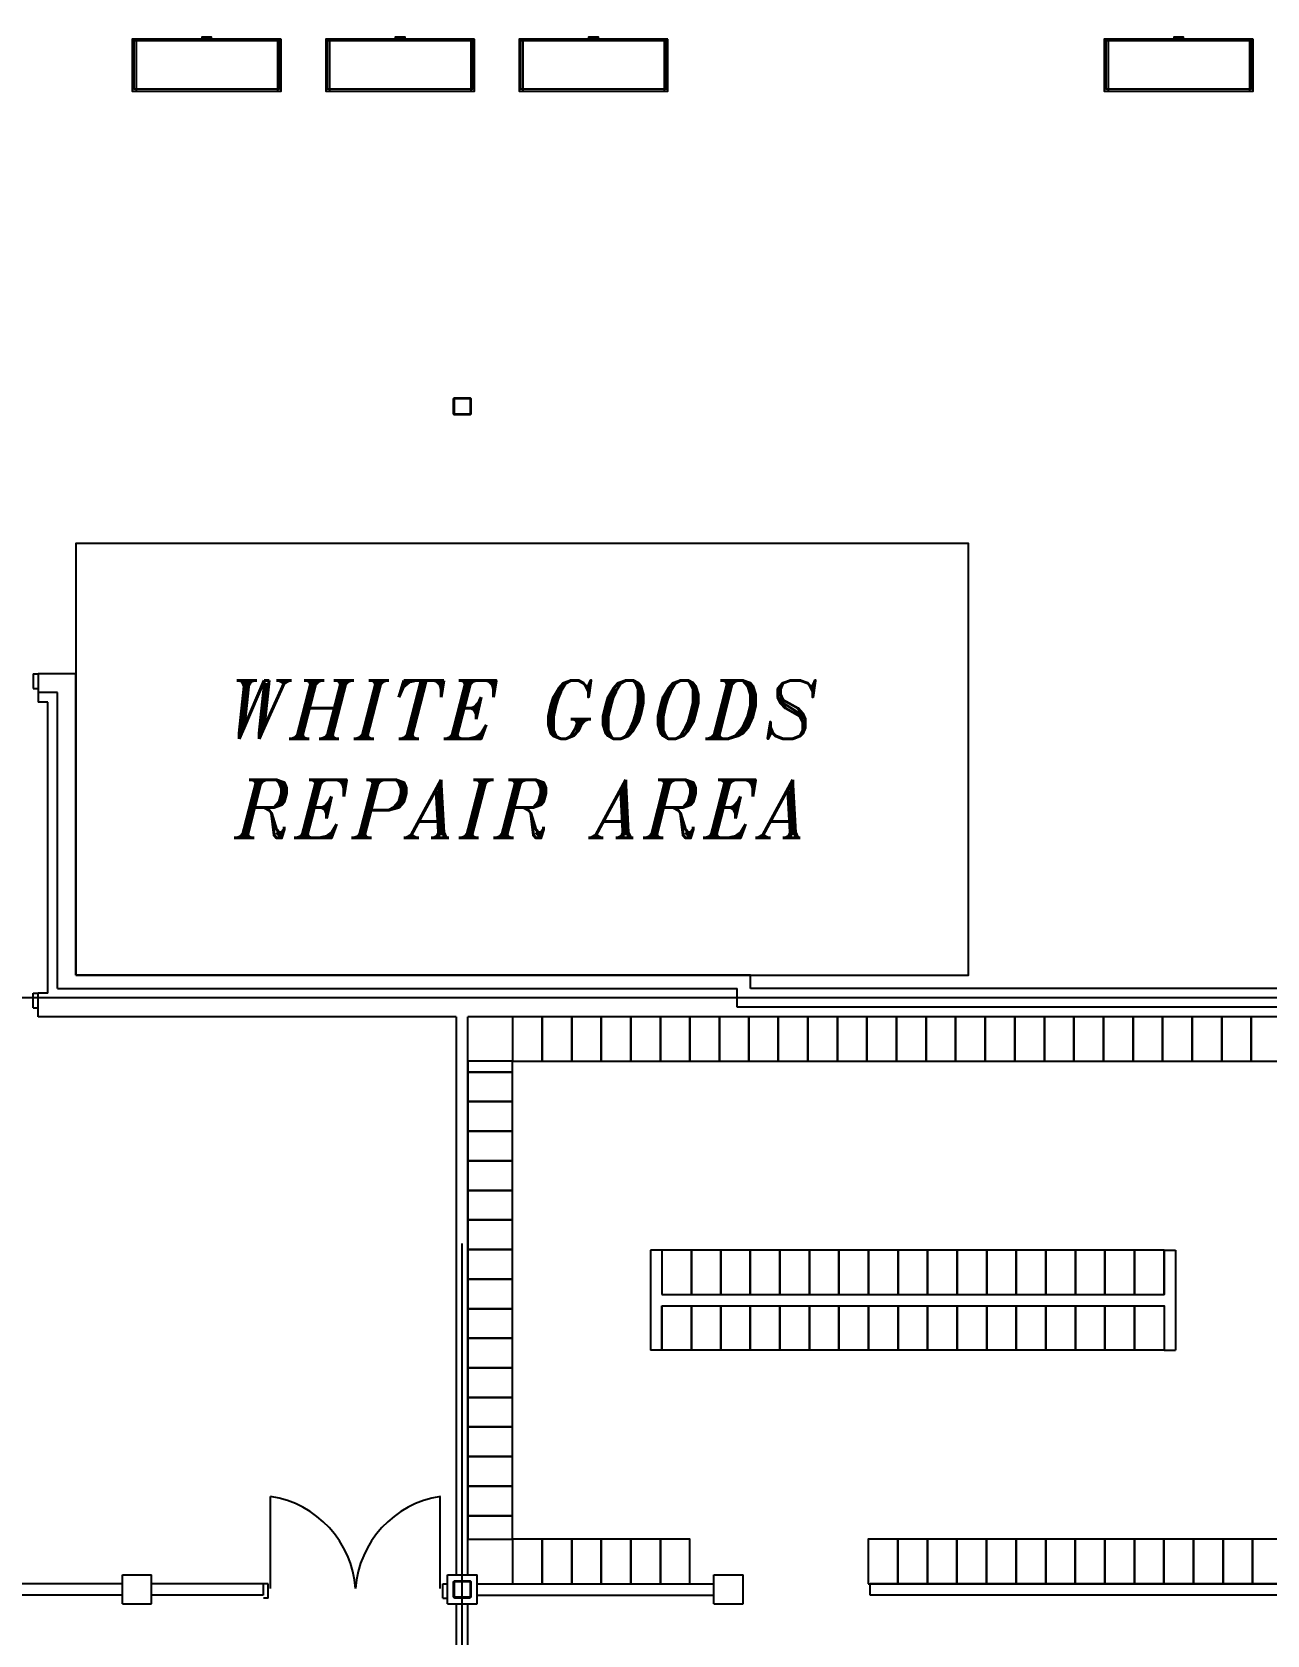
# Model space of a CAD drawing. Header units: millimetres. Extents: x 626570 to 643256, y 6233 to 11343.
# Drawn here: x 627353 to 627854, y 8468 to 9118 of the extents above; entities that cross this region are included whole.
import ezdxf
from ezdxf.enums import TextEntityAlignment as Align

# ---------------------------------------------------------------- set-up
doc = ezdxf.new("R2010")
doc.units = ezdxf.units.MM
doc.header["$LTSCALE"] = 4000
doc.header["$MEASUREMENT"] = 0
doc.linetypes.add('DASHDOT', pattern=[1, 0.5, -0.25, 0, -0.25])
for name, color, linetype in [('2012-201_DOOR', 4, 'CONTINUOUS'), ('2012-201_FURNITURE', 4, 'CONTINUOUS'), ('2012-201_LOCKERS', 4, 'CONTINUOUS'), ('2012-201_WALL-CONCRETE', 7, 'CONTINUOUS'), ('DOOR-THRESHOLD-42', 4, 'CONTINUOUS'), ('MASTERFOUNDATION_1', 4, 'DASHDOT'), ('MASTERFOUNDATION_25', 7, 'CONTINUOUS'), ('MOVABLE_FURNISH48', 4, 'CONTINUOUS'), ('ROOM-NAME', 4, 'CONTINUOUS'), ('WALL-GYPSUM-BOARD', 7, 'CONTINUOUS')]:
    doc.layers.add(name, color=color, linetype=linetype)
doc.styles.add('ITALICT', font='ITALICT', dxfattribs={"height": 0.2})

msp = doc.modelspace()

# ---------------------------------------------------------------- linework, layer by layer
at = {"layer": '2012-201_DOOR', "linetype": 'Continuous'}
for p, q in [((627353.63, 8858.03), (627355.59, 8858.03)), ((627353.63, 8858.03), (627353.63, 8852.12)), ((627353.63, 8852.12), (627355.59, 8852.12)), ((627353.63, 8722.59), (627353.63, 8728.5)), ((627353.63, 8728.5), (627355.59, 8728.5)), ((627353.63, 8722.59), (627355.59, 8722.59)), ((627449.99, 8486.96), (627449.99, 8524.36)), ((627518.88, 8486.96), (627518.88, 8524.36)), ((627449, 8488.93), (627447.03, 8488.93)), ((627449, 8483.03), (627449, 8488.93)), ((627519.89, 8483.03), (627519.89, 8488.93)), ((627519.89, 8488.93), (627521.85, 8488.93)), ((627449, 8483.03), (627447.03, 8483.03)), ((627519.89, 8483.03), (627521.85, 8483.03))]:
    msp.add_line(p, q, dxfattribs=at)
at = {"layer": '2012-201_FURNITURE', "linetype": 'Continuous'}
for p, q in [((627453.48, 9114.88), (627394.59, 9114.88)), ((627395.35, 9114.88), (627395.35, 9094.5)), ((627452.72, 9114.88), (627452.72, 9094.5)), ((627531.99, 9114.88), (627473.11, 9114.88)), ((627473.86, 9114.88), (627473.86, 9094.5)), ((627531.24, 9114.88), (627531.24, 9094.5)), ((627610.51, 9114.88), (627551.62, 9114.88)), ((627552.38, 9114.88), (627552.38, 9094.5)), ((627609.75, 9114.88), (627609.75, 9094.5)), ((627848.06, 9114.88), (627789.18, 9114.88)), ((627789.93, 9114.88), (627789.93, 9094.5)), ((627847.31, 9114.88), (627847.31, 9094.5))]:
    msp.add_line(p, q, dxfattribs=at)
at = {"layer": '2012-201_FURNITURE', "linetype": 'Continuous', "flags": 128}
for points in [[(627454.23, 9115.64), (627393.84, 9115.64), (627393.84, 9094.5), (627454.23, 9094.5), (627454.23, 9115.64)], [(627453.48, 9115.64), (627453.48, 9095.25), (627394.59, 9095.25), (627394.59, 9115.64), (627453.48, 9115.64)], [(627426.05, 9115.64), (627426.05, 9116.39), (627422.02, 9116.39), (627422.02, 9115.64), (627426.05, 9115.64)], [(627532.75, 9115.64), (627472.35, 9115.64), (627472.35, 9094.5), (627532.75, 9094.5), (627532.75, 9115.64)], [(627531.99, 9115.64), (627531.99, 9095.25), (627473.11, 9095.25), (627473.11, 9115.64), (627531.99, 9115.64)], [(627491.81, 9115.64), (627521.34, 9115.64), (627491.81, 9115.64)], [(627504.56, 9115.64), (627504.56, 9116.39), (627500.54, 9116.39), (627500.54, 9115.64), (627504.56, 9115.64)], [(627611.26, 9115.64), (627550.87, 9115.64), (627550.87, 9094.5), (627611.26, 9094.5), (627611.26, 9115.64)], [(627610.51, 9115.64), (627610.51, 9095.25), (627551.62, 9095.25), (627551.62, 9115.64), (627610.51, 9115.64)], [(627583.08, 9115.64), (627583.08, 9116.39), (627579.05, 9116.39), (627579.05, 9115.64), (627583.08, 9115.64)], [(627848.82, 9115.64), (627788.42, 9115.64), (627788.42, 9094.5), (627848.82, 9094.5), (627848.82, 9115.64)], [(627848.06, 9115.64), (627848.06, 9095.25), (627789.18, 9095.25), (627789.18, 9115.64), (627848.06, 9115.64)], [(627820.63, 9115.64), (627820.63, 9116.39), (627816.61, 9116.39), (627816.61, 9115.64), (627820.63, 9115.64)]]:
    msp.add_lwpolyline(points, close=True, dxfattribs=at)
at = {"layer": '2012-201_LOCKERS', "linetype": 'Continuous'}
for p, q in [((627608.8, 8624.25), (627604.15, 8624.25)), ((627604.15, 8624.25), (627604.15, 8583.61)), ((627608.8, 8624.25), (627608.8, 8606.25)), ((627812.68, 8624.25), (627817.33, 8624.25)), ((627812.68, 8624.25), (627812.68, 8606.25)), ((627817.33, 8624.25), (627817.33, 8583.61)), ((627608.8, 8606.25), (627812.68, 8606.25)), ((627608.8, 8601.61), (627812.68, 8601.61)), ((627608.8, 8601.61), (627608.8, 8583.61)), ((627812.68, 8601.61), (627812.68, 8583.61)), ((627608.8, 8583.61), (627604.15, 8583.61)), ((627812.68, 8583.61), (627817.33, 8583.61))]:
    msp.add_line(p, q, dxfattribs=at)
at = {"layer": '2012-201_LOCKERS', "linetype": 'Continuous', "flags": 128}
for points in [[(627548.2, 8700.93), (627560.2, 8700.93), (627560.2, 8718.93), (627548.2, 8718.93), (627548.2, 8700.93)], [(627560.2, 8700.93), (627572.2, 8700.93), (627572.2, 8718.93), (627560.2, 8718.93), (627560.2, 8700.93)], [(627572.2, 8700.93), (627584.2, 8700.93), (627584.2, 8718.93), (627572.2, 8718.93), (627572.2, 8700.93)], [(627584.2, 8700.93), (627596.2, 8700.93), (627596.2, 8718.93), (627584.2, 8718.93), (627584.2, 8700.93)], [(627596.2, 8700.93), (627608.2, 8700.93), (627608.2, 8718.93), (627596.2, 8718.93), (627596.2, 8700.93)], [(627608.2, 8700.93), (627620.2, 8700.93), (627620.2, 8718.93), (627608.2, 8718.93), (627608.2, 8700.93)], [(627620.2, 8700.93), (627632.2, 8700.93), (627632.2, 8718.93), (627620.2, 8718.93), (627620.2, 8700.93)], [(627632.2, 8700.93), (627644.08, 8700.93), (627644.08, 8718.93), (627632.2, 8718.93), (627632.2, 8700.93)], [(627644.08, 8700.93), (627656.08, 8700.93), (627656.08, 8718.93), (627644.08, 8718.93), (627644.08, 8700.93)], [(627656.08, 8700.93), (627668.08, 8700.93), (627668.08, 8718.93), (627656.08, 8718.93), (627656.08, 8700.93)], [(627668.08, 8700.93), (627680.08, 8700.93), (627680.08, 8718.93), (627668.08, 8718.93), (627668.08, 8700.93)], [(627680.08, 8700.93), (627692.08, 8700.93), (627692.08, 8718.93), (627680.08, 8718.93), (627680.08, 8700.93)], [(627692.08, 8700.93), (627704.08, 8700.93), (627704.08, 8718.93), (627692.08, 8718.93), (627692.08, 8700.93)], [(627704.08, 8700.93), (627716.08, 8700.93), (627716.08, 8718.93), (627704.08, 8718.93), (627704.08, 8700.93)], [(627716.08, 8700.93), (627728.08, 8700.93), (627728.08, 8718.93), (627716.08, 8718.93), (627716.08, 8700.93)], [(627728.08, 8700.93), (627740.08, 8700.93), (627740.08, 8718.93), (627728.08, 8718.93), (627728.08, 8700.93)], [(627740.08, 8700.93), (627752.08, 8700.93), (627752.08, 8718.93), (627740.08, 8718.93), (627740.08, 8700.93)], [(627752.08, 8700.93), (627764.08, 8700.93), (627764.08, 8718.93), (627752.08, 8718.93), (627752.08, 8700.93)], [(627764.08, 8700.93), (627776.08, 8700.93), (627776.08, 8718.93), (627764.08, 8718.93), (627764.08, 8700.93)], [(627776.08, 8700.93), (627788.08, 8700.93), (627788.08, 8718.93), (627776.08, 8718.93), (627776.08, 8700.93)], [(627788.08, 8700.93), (627800.08, 8700.93), (627800.08, 8718.93), (627788.08, 8718.93), (627788.08, 8700.93)], [(627800.08, 8700.93), (627812.08, 8700.93), (627812.08, 8718.93), (627800.08, 8718.93), (627800.08, 8700.93)], [(627812.08, 8700.93), (627824.08, 8700.93), (627824.08, 8718.93), (627812.08, 8718.93), (627812.08, 8700.93)], [(627824.08, 8700.93), (627836.08, 8700.93), (627836.08, 8718.93), (627824.08, 8718.93), (627824.08, 8700.93)], [(627836.08, 8700.93), (627848.08, 8700.93), (627848.08, 8718.93), (627836.08, 8718.93), (627836.08, 8700.93)], [(627848.08, 8700.93), (627860.08, 8700.93), (627860.08, 8718.93), (627848.08, 8718.93), (627848.08, 8700.93)], [(627530.08, 8700.93), (627530.08, 8696.51), (627548.2, 8696.51), (627548.2, 8700.93), (627530.08, 8700.93)], [(627548.2, 8684.51), (627548.2, 8696.51), (627530.08, 8696.51), (627530.08, 8684.51), (627548.2, 8684.51)], [(627548.2, 8672.51), (627548.2, 8684.51), (627530.08, 8684.51), (627530.08, 8672.51), (627548.2, 8672.51)], [(627548.2, 8660.51), (627548.2, 8672.51), (627530.08, 8672.51), (627530.08, 8660.51), (627548.2, 8660.51)], [(627548.2, 8648.51), (627548.2, 8660.51), (627530.08, 8660.51), (627530.08, 8648.51), (627548.2, 8648.51)], [(627548.2, 8636.51), (627548.2, 8648.51), (627530.08, 8648.51), (627530.08, 8636.51), (627548.2, 8636.51)], [(627548.2, 8624.51), (627548.2, 8636.51), (627530.08, 8636.51), (627530.08, 8624.51), (627548.2, 8624.51)], [(627548.2, 8612.51), (627548.2, 8624.51), (627530.08, 8624.51), (627530.08, 8612.51), (627548.2, 8612.51)], [(627608.8, 8606.25), (627620.8, 8606.25), (627620.8, 8624.25), (627608.8, 8624.25), (627608.8, 8606.25)], [(627620.8, 8606.25), (627632.8, 8606.25), (627632.8, 8624.25), (627620.8, 8624.25), (627620.8, 8606.25)], [(627632.8, 8606.25), (627644.68, 8606.25), (627644.68, 8624.25), (627632.8, 8624.25), (627632.8, 8606.25)], [(627644.68, 8606.25), (627656.68, 8606.25), (627656.68, 8624.25), (627644.68, 8624.25), (627644.68, 8606.25)], [(627656.68, 8606.25), (627668.68, 8606.25), (627668.68, 8624.25), (627656.68, 8624.25), (627656.68, 8606.25)], [(627668.68, 8606.25), (627680.68, 8606.25), (627680.68, 8624.25), (627668.68, 8624.25), (627668.68, 8606.25)], [(627680.68, 8606.25), (627692.68, 8606.25), (627692.68, 8624.25), (627680.68, 8624.25), (627680.68, 8606.25)], [(627692.68, 8606.25), (627704.68, 8606.25), (627704.68, 8624.25), (627692.68, 8624.25), (627692.68, 8606.25)], [(627704.68, 8606.25), (627716.68, 8606.25), (627716.68, 8624.25), (627704.68, 8624.25), (627704.68, 8606.25)], [(627716.68, 8606.25), (627728.68, 8606.25), (627728.68, 8624.25), (627716.68, 8624.25), (627716.68, 8606.25)], [(627728.68, 8606.25), (627740.68, 8606.25), (627740.68, 8624.25), (627728.68, 8624.25), (627728.68, 8606.25)], [(627740.68, 8606.25), (627752.68, 8606.25), (627752.68, 8624.25), (627740.68, 8624.25), (627740.68, 8606.25)], [(627752.68, 8606.25), (627764.68, 8606.25), (627764.68, 8624.25), (627752.68, 8624.25), (627752.68, 8606.25)], [(627764.68, 8606.25), (627776.68, 8606.25), (627776.68, 8624.25), (627764.68, 8624.25), (627764.68, 8606.25)], [(627776.68, 8606.25), (627788.68, 8606.25), (627788.68, 8624.25), (627776.68, 8624.25), (627776.68, 8606.25)], [(627788.68, 8606.25), (627800.68, 8606.25), (627800.68, 8624.25), (627788.68, 8624.25), (627788.68, 8606.25)], [(627800.68, 8606.25), (627812.68, 8606.25), (627812.68, 8624.25), (627800.68, 8624.25), (627800.68, 8606.25)], [(627548.2, 8600.51), (627548.2, 8612.51), (627530.08, 8612.51), (627530.08, 8600.51), (627548.2, 8600.51)], [(627548.2, 8588.51), (627548.2, 8600.51), (627530.08, 8600.51), (627530.08, 8588.51), (627548.2, 8588.51)], [(627608.8, 8601.61), (627620.8, 8601.61), (627620.8, 8583.61), (627608.8, 8583.61), (627608.8, 8601.61)], [(627620.8, 8601.61), (627632.8, 8601.61), (627632.8, 8583.61), (627620.8, 8583.61), (627620.8, 8601.61)], [(627632.8, 8601.61), (627644.68, 8601.61), (627644.68, 8583.61), (627632.8, 8583.61), (627632.8, 8601.61)], [(627644.68, 8601.61), (627656.68, 8601.61), (627656.68, 8583.61), (627644.68, 8583.61), (627644.68, 8601.61)], [(627656.68, 8601.61), (627668.68, 8601.61), (627668.68, 8583.61), (627656.68, 8583.61), (627656.68, 8601.61)], [(627668.68, 8601.61), (627680.68, 8601.61), (627680.68, 8583.61), (627668.68, 8583.61), (627668.68, 8601.61)], [(627680.68, 8601.61), (627692.68, 8601.61), (627692.68, 8583.61), (627680.68, 8583.61), (627680.68, 8601.61)], [(627692.68, 8601.61), (627704.68, 8601.61), (627704.68, 8583.61), (627692.68, 8583.61), (627692.68, 8601.61)], [(627704.68, 8601.61), (627716.68, 8601.61), (627716.68, 8583.61), (627704.68, 8583.61), (627704.68, 8601.61)], [(627716.68, 8601.61), (627728.68, 8601.61), (627728.68, 8583.61), (627716.68, 8583.61), (627716.68, 8601.61)], [(627728.68, 8601.61), (627740.68, 8601.61), (627740.68, 8583.61), (627728.68, 8583.61), (627728.68, 8601.61)], [(627740.68, 8601.61), (627752.68, 8601.61), (627752.68, 8583.61), (627740.68, 8583.61), (627740.68, 8601.61)], [(627752.68, 8601.61), (627764.68, 8601.61), (627764.68, 8583.61), (627752.68, 8583.61), (627752.68, 8601.61)], [(627764.68, 8601.61), (627776.68, 8601.61), (627776.68, 8583.61), (627764.68, 8583.61), (627764.68, 8601.61)], [(627776.68, 8601.61), (627788.68, 8601.61), (627788.68, 8583.61), (627776.68, 8583.61), (627776.68, 8601.61)], [(627788.68, 8601.61), (627800.68, 8601.61), (627800.68, 8583.61), (627788.68, 8583.61), (627788.68, 8601.61)], [(627800.68, 8601.61), (627812.68, 8601.61), (627812.68, 8583.61), (627800.68, 8583.61), (627800.68, 8601.61)], [(627548.2, 8576.51), (627548.2, 8588.51), (627530.08, 8588.51), (627530.08, 8576.51), (627548.2, 8576.51)], [(627548.2, 8564.51), (627548.2, 8576.51), (627530.08, 8576.51), (627530.08, 8564.51), (627548.2, 8564.51)], [(627548.2, 8552.51), (627548.2, 8564.51), (627530.08, 8564.51), (627530.08, 8552.51), (627548.2, 8552.51)], [(627548.2, 8540.51), (627548.2, 8552.51), (627530.08, 8552.51), (627530.08, 8540.51), (627548.2, 8540.51)], [(627548.2, 8528.51), (627548.2, 8540.51), (627530.08, 8540.51), (627530.08, 8528.51), (627548.2, 8528.51)], [(627548.2, 8516.51), (627548.2, 8528.51), (627530.08, 8528.51), (627530.08, 8516.51), (627548.2, 8516.51)], [(627548.2, 8506.93), (627548.2, 8516.51), (627530.08, 8516.51), (627530.08, 8506.93), (627548.2, 8506.93)], [(627548.2, 8488.93), (627560.2, 8488.93), (627560.2, 8506.93), (627548.2, 8506.93), (627548.2, 8488.93)], [(627560.2, 8488.93), (627572.2, 8488.93), (627572.2, 8506.93), (627560.2, 8506.93), (627560.2, 8488.93)], [(627572.2, 8488.93), (627584.2, 8488.93), (627584.2, 8506.93), (627572.2, 8506.93), (627572.2, 8488.93)], [(627584.2, 8488.93), (627596.2, 8488.93), (627596.2, 8506.93), (627584.2, 8506.93), (627584.2, 8488.93)], [(627596.2, 8488.93), (627608.2, 8488.93), (627608.2, 8506.93), (627596.2, 8506.93), (627596.2, 8488.93)], [(627608.2, 8488.93), (627620.2, 8488.93), (627620.2, 8506.93), (627608.2, 8506.93), (627608.2, 8488.93)], [(627692.62, 8488.93), (627704.62, 8488.93), (627704.62, 8506.93), (627692.62, 8506.93), (627692.62, 8488.93)], [(627704.62, 8488.93), (627716.62, 8488.93), (627716.62, 8506.93), (627704.62, 8506.93), (627704.62, 8488.93)], [(627716.62, 8488.93), (627728.62, 8488.93), (627728.62, 8506.93), (627716.62, 8506.93), (627716.62, 8488.93)], [(627728.62, 8488.93), (627740.62, 8488.93), (627740.62, 8506.93), (627728.62, 8506.93), (627728.62, 8488.93)], [(627740.62, 8488.93), (627752.62, 8488.93), (627752.62, 8506.93), (627740.62, 8506.93), (627740.62, 8488.93)], [(627752.62, 8488.93), (627764.62, 8488.93), (627764.62, 8506.93), (627752.62, 8506.93), (627752.62, 8488.93)], [(627764.62, 8488.93), (627776.62, 8488.93), (627776.62, 8506.93), (627764.62, 8506.93), (627764.62, 8488.93)], [(627776.62, 8488.93), (627788.62, 8488.93), (627788.62, 8506.93), (627776.62, 8506.93), (627776.62, 8488.93)], [(627788.62, 8488.93), (627800.62, 8488.93), (627800.62, 8506.93), (627788.62, 8506.93), (627788.62, 8488.93)], [(627800.62, 8488.93), (627812.62, 8488.93), (627812.62, 8506.93), (627800.62, 8506.93), (627800.62, 8488.93)], [(627812.62, 8488.93), (627824.62, 8488.93), (627824.62, 8506.93), (627812.62, 8506.93), (627812.62, 8488.93)], [(627824.62, 8488.93), (627836.62, 8488.93), (627836.62, 8506.93), (627824.62, 8506.93), (627824.62, 8488.93)], [(627836.62, 8488.93), (627848.62, 8488.93), (627848.62, 8506.93), (627836.62, 8506.93), (627836.62, 8488.93)], [(627848.62, 8488.93), (627860.62, 8488.93), (627860.62, 8506.93), (627848.62, 8506.93), (627848.62, 8488.93)]]:
    msp.add_lwpolyline(points, close=True, dxfattribs=at)
at = {"layer": '2012-201_WALL-CONCRETE', "linetype": 'Continuous'}
for p, q in [((627370.95, 8858.03), (627355.59, 8858.03)), ((627355.59, 8858.03), (627355.59, 8850.55)), ((627370.95, 8735.86), (627370.95, 8858.03)), ((627363.47, 8850.55), (627355.59, 8850.55)), ((627363.47, 8730.35), (627363.47, 8850.55)), ((627644.81, 8735.86), (627370.95, 8735.86)), ((627644.81, 8730.35), (627644.81, 8735.86)), ((627363.47, 8730.35), (627639.41, 8730.35)), ((627639.41, 8722.87), (627639.41, 8730.35)), ((627963.51, 8730.35), (627644.81, 8730.35)), ((627956.03, 8722.87), (627639.41, 8722.87))]:
    msp.add_line(p, q, dxfattribs=at)
at = {"layer": 'DOOR-THRESHOLD-42', "linetype": 'Continuous'}
for centre, radius, start, end in [((627443.71, 8484), 40.85, 4.153, 81.156), ((627525.17, 8484.02), 40.83, 98.851, 175.871)]:
    msp.add_arc(centre, radius, start, end, dxfattribs=at)
at = {"layer": 'MASTERFOUNDATION_1', "linetype": 'DASHDOT'}
for p, q in [((627527.76, 6626.93), (627527.76, 11123.23)), ((643023.86, 8966.61), (626796.64, 8966.61)), ((628166.19, 8726.61), (626795.24, 8726.61)), ((643023.86, 8486.61), (626795.24, 8486.61))]:
    msp.add_line(p, q, dxfattribs=at)
at = {"layer": 'MASTERFOUNDATION_25', "linetype": 'Continuous', "flags": 128}
for points in [[(627524.88, 8970.11), (627530.64, 8970.11), (627530.66, 8970.11), (627530.68, 8970.11), (627530.7, 8970.1), (627530.73, 8970.1), (627530.75, 8970.1), (627530.77, 8970.09), (627530.79, 8970.09), (627530.81, 8970.08), (627530.83, 8970.08), (627530.85, 8970.07), (627530.87, 8970.06), (627530.89, 8970.05), (627530.91, 8970.05), (627530.93, 8970.04), (627530.95, 8970.02), (627530.97, 8970.01), (627530.99, 8970), (627531, 8969.99), (627531.02, 8969.98), (627531.04, 8969.96), (627531.05, 8969.95), (627531.07, 8969.93), (627531.09, 8969.92), (627531.1, 8969.9), (627531.11, 8969.89), (627531.13, 8969.87), (627531.14, 8969.85), (627531.15, 8969.83), (627531.17, 8969.82), (627531.18, 8969.8), (627531.19, 8969.78), (627531.2, 8969.76), (627531.21, 8969.74), (627531.21, 8969.72), (627531.22, 8969.7), (627531.23, 8969.68), (627531.24, 8969.66), (627531.24, 8969.64), (627531.25, 8969.62), (627531.25, 8969.59), (627531.25, 8969.57), (627531.26, 8969.55), (627531.26, 8969.53), (627531.26, 8969.51), (627531.26, 8969.49), (627531.26, 8963.73), (627531.26, 8963.71), (627531.26, 8963.69), (627531.26, 8963.66), (627531.25, 8963.64), (627531.25, 8963.62), (627531.25, 8963.6), (627531.24, 8963.58), (627531.24, 8963.56), (627531.23, 8963.54), (627531.22, 8963.52), (627531.21, 8963.5), (627531.21, 8963.48), (627531.2, 8963.46), (627531.19, 8963.44), (627531.18, 8963.42), (627531.17, 8963.4), (627531.15, 8963.38), (627531.14, 8963.36), (627531.13, 8963.35), (627531.11, 8963.33), (627531.1, 8963.31), (627531.09, 8963.3), (627531.07, 8963.28), (627531.05, 8963.27), (627531.04, 8963.25), (627531.02, 8963.24), (627531, 8963.23), (627530.99, 8963.21), (627530.97, 8963.2), (627530.95, 8963.19), (627530.93, 8963.18), (627530.91, 8963.17), (627530.89, 8963.16), (627530.87, 8963.15), (627530.85, 8963.15), (627530.83, 8963.14), (627530.81, 8963.13), (627530.79, 8963.13), (627530.77, 8963.12), (627530.75, 8963.12), (627530.73, 8963.11), (627530.7, 8963.11), (627530.68, 8963.11), (627530.66, 8963.11), (627530.64, 8963.11), (627524.88, 8963.11), (627524.86, 8963.11), (627524.84, 8963.11), (627524.82, 8963.11), (627524.8, 8963.11), (627524.77, 8963.12), (627524.75, 8963.12), (627524.73, 8963.13), (627524.71, 8963.13), (627524.69, 8963.14), (627524.67, 8963.15), (627524.65, 8963.15), (627524.63, 8963.16), (627524.61, 8963.17), (627524.59, 8963.18), (627524.57, 8963.19), (627524.55, 8963.2), (627524.53, 8963.21), (627524.52, 8963.23), (627524.5, 8963.24), (627524.48, 8963.25), (627524.47, 8963.27), (627524.45, 8963.28), (627524.43, 8963.3), (627524.42, 8963.31), (627524.41, 8963.33), (627524.39, 8963.35), (627524.38, 8963.36), (627524.37, 8963.38), (627524.35, 8963.4), (627524.34, 8963.42), (627524.33, 8963.44), (627524.32, 8963.46), (627524.31, 8963.48), (627524.31, 8963.5), (627524.3, 8963.52), (627524.29, 8963.54), (627524.28, 8963.56), (627524.28, 8963.58), (627524.27, 8963.6), (627524.27, 8963.62), (627524.27, 8963.64), (627524.26, 8963.66), (627524.26, 8963.69), (627524.26, 8963.71), (627524.26, 8963.73), (627524.26, 8969.49), (627524.26, 8969.51), (627524.26, 8969.53), (627524.26, 8969.55), (627524.27, 8969.57), (627524.27, 8969.59), (627524.27, 8969.62), (627524.28, 8969.64), (627524.28, 8969.66), (627524.29, 8969.68), (627524.3, 8969.7), (627524.31, 8969.72), (627524.31, 8969.74), (627524.32, 8969.76), (627524.33, 8969.78), (627524.34, 8969.8), (627524.35, 8969.82), (627524.37, 8969.83), (627524.38, 8969.85), (627524.39, 8969.87), (627524.41, 8969.89), (627524.42, 8969.9), (627524.43, 8969.92), (627524.45, 8969.93), (627524.47, 8969.95), (627524.48, 8969.96), (627524.5, 8969.98), (627524.52, 8969.99), (627524.53, 8970), (627524.55, 8970.01), (627524.57, 8970.02), (627524.59, 8970.04), (627524.61, 8970.05), (627524.63, 8970.05), (627524.65, 8970.06), (627524.67, 8970.07), (627524.69, 8970.08), (627524.71, 8970.08), (627524.73, 8970.09), (627524.75, 8970.09), (627524.77, 8970.1), (627524.8, 8970.1), (627524.82, 8970.1), (627524.84, 8970.11), (627524.86, 8970.11), (627524.88, 8970.11)], [(627524.88, 8969.8), (627530.64, 8969.8), (627530.65, 8969.8), (627530.66, 8969.79), (627530.67, 8969.79), (627530.68, 8969.79), (627530.69, 8969.79), (627530.7, 8969.79), (627530.71, 8969.79), (627530.72, 8969.78), (627530.73, 8969.78), (627530.74, 8969.78), (627530.75, 8969.77), (627530.76, 8969.77), (627530.77, 8969.76), (627530.78, 8969.76), (627530.79, 8969.75), (627530.8, 8969.75), (627530.81, 8969.74), (627530.82, 8969.74), (627530.83, 8969.73), (627530.84, 8969.72), (627530.85, 8969.72), (627530.85, 8969.71), (627530.86, 8969.7), (627530.87, 8969.69), (627530.88, 8969.69), (627530.88, 8969.68), (627530.89, 8969.67), (627530.89, 8969.66), (627530.9, 8969.65), (627530.91, 8969.64), (627530.91, 8969.63), (627530.92, 8969.62), (627530.92, 8969.61), (627530.92, 8969.6), (627530.93, 8969.59), (627530.93, 8969.58), (627530.94, 8969.57), (627530.94, 8969.56), (627530.94, 8969.55), (627530.94, 8969.54), (627530.94, 8969.53), (627530.95, 8969.52), (627530.95, 8969.51), (627530.95, 8969.5), (627530.95, 8969.49), (627530.95, 8963.73), (627530.95, 8963.72), (627530.95, 8963.71), (627530.95, 8963.7), (627530.94, 8963.69), (627530.94, 8963.68), (627530.94, 8963.67), (627530.94, 8963.66), (627530.94, 8963.64), (627530.93, 8963.63), (627530.93, 8963.62), (627530.92, 8963.61), (627530.92, 8963.6), (627530.92, 8963.59), (627530.91, 8963.58), (627530.91, 8963.58), (627530.9, 8963.57), (627530.89, 8963.56), (627530.89, 8963.55), (627530.88, 8963.54), (627530.88, 8963.53), (627530.87, 8963.52), (627530.86, 8963.52), (627530.85, 8963.51), (627530.85, 8963.5), (627530.84, 8963.49), (627530.83, 8963.49), (627530.82, 8963.48), (627530.81, 8963.47), (627530.8, 8963.47), (627530.79, 8963.46), (627530.78, 8963.46), (627530.77, 8963.45), (627530.76, 8963.45), (627530.75, 8963.44), (627530.74, 8963.44), (627530.73, 8963.44), (627530.72, 8963.43), (627530.71, 8963.43), (627530.7, 8963.43), (627530.69, 8963.43), (627530.68, 8963.42), (627530.67, 8963.42), (627530.66, 8963.42), (627530.65, 8963.42), (627530.64, 8963.42), (627524.88, 8963.42), (627524.87, 8963.42), (627524.86, 8963.42), (627524.85, 8963.42), (627524.84, 8963.42), (627524.83, 8963.43), (627524.82, 8963.43), (627524.81, 8963.43), (627524.8, 8963.43), (627524.79, 8963.44), (627524.78, 8963.44), (627524.77, 8963.44), (627524.76, 8963.45), (627524.75, 8963.45), (627524.74, 8963.46), (627524.73, 8963.46), (627524.72, 8963.47), (627524.71, 8963.47), (627524.7, 8963.48), (627524.69, 8963.49), (627524.68, 8963.49), (627524.68, 8963.5), (627524.67, 8963.51), (627524.66, 8963.52), (627524.65, 8963.52), (627524.65, 8963.53), (627524.64, 8963.54), (627524.63, 8963.55), (627524.63, 8963.56), (627524.62, 8963.57), (627524.61, 8963.58), (627524.61, 8963.58), (627524.6, 8963.59), (627524.6, 8963.6), (627524.6, 8963.61), (627524.59, 8963.62), (627524.59, 8963.63), (627524.59, 8963.64), (627524.58, 8963.66), (627524.58, 8963.67), (627524.58, 8963.68), (627524.58, 8963.69), (627524.57, 8963.7), (627524.57, 8963.71), (627524.57, 8963.72), (627524.57, 8963.73), (627524.57, 8969.49), (627524.57, 8969.5), (627524.57, 8969.51), (627524.57, 8969.52), (627524.58, 8969.53), (627524.58, 8969.54), (627524.58, 8969.55), (627524.58, 8969.56), (627524.59, 8969.57), (627524.59, 8969.58), (627524.59, 8969.59), (627524.6, 8969.6), (627524.6, 8969.61), (627524.6, 8969.62), (627524.61, 8969.63), (627524.61, 8969.64), (627524.62, 8969.65), (627524.63, 8969.66), (627524.63, 8969.67), (627524.64, 8969.68), (627524.65, 8969.69), (627524.65, 8969.69), (627524.66, 8969.7), (627524.67, 8969.71), (627524.68, 8969.72), (627524.68, 8969.72), (627524.69, 8969.73), (627524.7, 8969.74), (627524.71, 8969.74), (627524.72, 8969.75), (627524.73, 8969.75), (627524.74, 8969.76), (627524.75, 8969.76), (627524.76, 8969.77), (627524.77, 8969.77), (627524.78, 8969.78), (627524.79, 8969.78), (627524.8, 8969.78), (627524.81, 8969.79), (627524.82, 8969.79), (627524.83, 8969.79), (627524.84, 8969.79), (627524.85, 8969.79), (627524.86, 8969.79), (627524.87, 8969.8), (627524.88, 8969.8)], [(627524.88, 8490.11), (627530.64, 8490.11), (627530.66, 8490.11), (627530.68, 8490.11), (627530.7, 8490.1), (627530.73, 8490.1), (627530.75, 8490.1), (627530.77, 8490.09), (627530.79, 8490.09), (627530.81, 8490.08), (627530.83, 8490.08), (627530.85, 8490.07), (627530.87, 8490.06), (627530.89, 8490.05), (627530.91, 8490.05), (627530.93, 8490.04), (627530.95, 8490.02), (627530.97, 8490.01), (627530.99, 8490), (627531, 8489.99), (627531.02, 8489.98), (627531.04, 8489.96), (627531.05, 8489.95), (627531.07, 8489.93), (627531.09, 8489.92), (627531.1, 8489.9), (627531.11, 8489.89), (627531.13, 8489.87), (627531.14, 8489.85), (627531.15, 8489.83), (627531.17, 8489.82), (627531.18, 8489.8), (627531.19, 8489.78), (627531.2, 8489.76), (627531.21, 8489.74), (627531.21, 8489.72), (627531.22, 8489.7), (627531.23, 8489.68), (627531.24, 8489.66), (627531.24, 8489.64), (627531.25, 8489.62), (627531.25, 8489.59), (627531.25, 8489.57), (627531.26, 8489.55), (627531.26, 8489.53), (627531.26, 8489.51), (627531.26, 8489.49), (627531.26, 8483.73), (627531.26, 8483.71), (627531.26, 8483.69), (627531.26, 8483.66), (627531.25, 8483.64), (627531.25, 8483.62), (627531.25, 8483.6), (627531.24, 8483.58), (627531.24, 8483.56), (627531.23, 8483.54), (627531.22, 8483.52), (627531.21, 8483.5), (627531.21, 8483.48), (627531.2, 8483.46), (627531.19, 8483.44), (627531.18, 8483.42), (627531.17, 8483.4), (627531.15, 8483.38), (627531.14, 8483.36), (627531.13, 8483.35), (627531.11, 8483.33), (627531.1, 8483.31), (627531.09, 8483.3), (627531.07, 8483.28), (627531.05, 8483.27), (627531.04, 8483.25), (627531.02, 8483.24), (627531, 8483.23), (627530.99, 8483.21), (627530.97, 8483.2), (627530.95, 8483.19), (627530.93, 8483.18), (627530.91, 8483.17), (627530.89, 8483.16), (627530.87, 8483.15), (627530.85, 8483.15), (627530.83, 8483.14), (627530.81, 8483.13), (627530.79, 8483.13), (627530.77, 8483.12), (627530.75, 8483.12), (627530.73, 8483.11), (627530.7, 8483.11), (627530.68, 8483.11), (627530.66, 8483.11), (627530.64, 8483.11), (627524.88, 8483.11), (627524.86, 8483.11), (627524.84, 8483.11), (627524.82, 8483.11), (627524.8, 8483.11), (627524.77, 8483.12), (627524.75, 8483.12), (627524.73, 8483.13), (627524.71, 8483.13), (627524.69, 8483.14), (627524.67, 8483.15), (627524.65, 8483.15), (627524.63, 8483.16), (627524.61, 8483.17), (627524.59, 8483.18), (627524.57, 8483.19), (627524.55, 8483.2), (627524.53, 8483.21), (627524.52, 8483.23), (627524.5, 8483.24), (627524.48, 8483.25), (627524.47, 8483.27), (627524.45, 8483.28), (627524.43, 8483.3), (627524.42, 8483.31), (627524.41, 8483.33), (627524.39, 8483.35), (627524.38, 8483.36), (627524.37, 8483.38), (627524.35, 8483.4), (627524.34, 8483.42), (627524.33, 8483.44), (627524.32, 8483.46), (627524.31, 8483.48), (627524.31, 8483.5), (627524.3, 8483.52), (627524.29, 8483.54), (627524.28, 8483.56), (627524.28, 8483.58), (627524.27, 8483.6), (627524.27, 8483.62), (627524.27, 8483.64), (627524.26, 8483.66), (627524.26, 8483.69), (627524.26, 8483.71), (627524.26, 8483.73), (627524.26, 8489.49), (627524.26, 8489.51), (627524.26, 8489.53), (627524.26, 8489.55), (627524.27, 8489.57), (627524.27, 8489.59), (627524.27, 8489.62), (627524.28, 8489.64), (627524.28, 8489.66), (627524.29, 8489.68), (627524.3, 8489.7), (627524.31, 8489.72), (627524.31, 8489.74), (627524.32, 8489.76), (627524.33, 8489.78), (627524.34, 8489.8), (627524.35, 8489.82), (627524.37, 8489.83), (627524.38, 8489.85), (627524.39, 8489.87), (627524.41, 8489.89), (627524.42, 8489.9), (627524.43, 8489.92), (627524.45, 8489.93), (627524.47, 8489.95), (627524.48, 8489.96), (627524.5, 8489.98), (627524.52, 8489.99), (627524.53, 8490), (627524.55, 8490.01), (627524.57, 8490.02), (627524.59, 8490.04), (627524.61, 8490.05), (627524.63, 8490.05), (627524.65, 8490.06), (627524.67, 8490.07), (627524.69, 8490.08), (627524.71, 8490.08), (627524.73, 8490.09), (627524.75, 8490.09), (627524.77, 8490.1), (627524.8, 8490.1), (627524.82, 8490.1), (627524.84, 8490.11), (627524.86, 8490.11), (627524.88, 8490.11)], [(627524.88, 8489.8), (627530.64, 8489.8), (627530.65, 8489.8), (627530.66, 8489.79), (627530.67, 8489.79), (627530.68, 8489.79), (627530.69, 8489.79), (627530.7, 8489.79), (627530.71, 8489.79), (627530.72, 8489.78), (627530.73, 8489.78), (627530.74, 8489.78), (627530.75, 8489.77), (627530.76, 8489.77), (627530.77, 8489.76), (627530.78, 8489.76), (627530.79, 8489.75), (627530.8, 8489.75), (627530.81, 8489.74), (627530.82, 8489.74), (627530.83, 8489.73), (627530.84, 8489.72), (627530.85, 8489.72), (627530.85, 8489.71), (627530.86, 8489.7), (627530.87, 8489.69), (627530.88, 8489.69), (627530.88, 8489.68), (627530.89, 8489.67), (627530.89, 8489.66), (627530.9, 8489.65), (627530.91, 8489.64), (627530.91, 8489.63), (627530.92, 8489.62), (627530.92, 8489.61), (627530.92, 8489.6), (627530.93, 8489.59), (627530.93, 8489.58), (627530.94, 8489.57), (627530.94, 8489.56), (627530.94, 8489.55), (627530.94, 8489.54), (627530.94, 8489.53), (627530.95, 8489.52), (627530.95, 8489.51), (627530.95, 8489.5), (627530.95, 8489.49), (627530.95, 8483.73), (627530.95, 8483.72), (627530.95, 8483.71), (627530.95, 8483.7), (627530.94, 8483.69), (627530.94, 8483.68), (627530.94, 8483.67), (627530.94, 8483.66), (627530.94, 8483.64), (627530.93, 8483.63), (627530.93, 8483.62), (627530.92, 8483.61), (627530.92, 8483.6), (627530.92, 8483.59), (627530.91, 8483.58), (627530.91, 8483.58), (627530.9, 8483.57), (627530.89, 8483.56), (627530.89, 8483.55), (627530.88, 8483.54), (627530.88, 8483.53), (627530.87, 8483.52), (627530.86, 8483.52), (627530.85, 8483.51), (627530.85, 8483.5), (627530.84, 8483.49), (627530.83, 8483.49), (627530.82, 8483.48), (627530.81, 8483.47), (627530.8, 8483.47), (627530.79, 8483.46), (627530.78, 8483.46), (627530.77, 8483.45), (627530.76, 8483.45), (627530.75, 8483.44), (627530.74, 8483.44), (627530.73, 8483.44), (627530.72, 8483.43), (627530.71, 8483.43), (627530.7, 8483.43), (627530.69, 8483.43), (627530.68, 8483.42), (627530.67, 8483.42), (627530.66, 8483.42), (627530.65, 8483.42), (627530.64, 8483.42), (627524.88, 8483.42), (627524.87, 8483.42), (627524.86, 8483.42), (627524.85, 8483.42), (627524.84, 8483.42), (627524.83, 8483.43), (627524.82, 8483.43), (627524.81, 8483.43), (627524.8, 8483.43), (627524.79, 8483.44), (627524.78, 8483.44), (627524.77, 8483.44), (627524.76, 8483.45), (627524.75, 8483.45), (627524.74, 8483.46), (627524.73, 8483.46), (627524.72, 8483.47), (627524.71, 8483.47), (627524.7, 8483.48), (627524.69, 8483.49), (627524.68, 8483.49), (627524.68, 8483.5), (627524.67, 8483.51), (627524.66, 8483.52), (627524.65, 8483.52), (627524.65, 8483.53), (627524.64, 8483.54), (627524.63, 8483.55), (627524.63, 8483.56), (627524.62, 8483.57), (627524.61, 8483.58), (627524.61, 8483.58), (627524.6, 8483.59), (627524.6, 8483.6), (627524.6, 8483.61), (627524.59, 8483.62), (627524.59, 8483.63), (627524.59, 8483.64), (627524.58, 8483.66), (627524.58, 8483.67), (627524.58, 8483.68), (627524.58, 8483.69), (627524.57, 8483.7), (627524.57, 8483.71), (627524.57, 8483.72), (627524.57, 8483.73), (627524.57, 8489.49), (627524.57, 8489.5), (627524.57, 8489.51), (627524.57, 8489.52), (627524.58, 8489.53), (627524.58, 8489.54), (627524.58, 8489.55), (627524.58, 8489.56), (627524.59, 8489.57), (627524.59, 8489.58), (627524.59, 8489.59), (627524.6, 8489.6), (627524.6, 8489.61), (627524.6, 8489.62), (627524.61, 8489.63), (627524.61, 8489.64), (627524.62, 8489.65), (627524.63, 8489.66), (627524.63, 8489.67), (627524.64, 8489.68), (627524.65, 8489.69), (627524.65, 8489.69), (627524.66, 8489.7), (627524.67, 8489.71), (627524.68, 8489.72), (627524.68, 8489.72), (627524.69, 8489.73), (627524.7, 8489.74), (627524.71, 8489.74), (627524.72, 8489.75), (627524.73, 8489.75), (627524.74, 8489.76), (627524.75, 8489.76), (627524.76, 8489.77), (627524.77, 8489.77), (627524.78, 8489.78), (627524.79, 8489.78), (627524.8, 8489.78), (627524.81, 8489.79), (627524.82, 8489.79), (627524.83, 8489.79), (627524.84, 8489.79), (627524.85, 8489.79), (627524.86, 8489.79), (627524.87, 8489.8), (627524.88, 8489.8)]]:
    msp.add_lwpolyline(points, close=True, dxfattribs=at)
at = {"layer": 'MOVABLE_FURNISH48', "linetype": 'Continuous', "flags": 128}
msp.add_lwpolyline([(627370.95, 8735.86), (627733.32, 8735.86), (627733.32, 8911.01), (627370.95, 8911.01), (627370.95, 8735.86)], close=True, dxfattribs=at)
at = {"layer": 'WALL-GYPSUM-BOARD', "linetype": 'Continuous'}
for p, q in [((627355.59, 8850.55), (627355.59, 8846.61)), ((627355.59, 8850.55), (627355.59, 8846.61)), ((627359.53, 8846.61), (627355.59, 8846.61)), ((627359.53, 8846.61), (627355.59, 8846.61)), ((627359.53, 8728.5), (627359.53, 8846.61)), ((627359.53, 8728.5), (627359.53, 8846.61)), ((627355.59, 8718.93), (627355.59, 8728.5)), ((627359.53, 8728.5), (627355.59, 8728.5)), ((627359.53, 8728.5), (627355.59, 8728.5)), ((627355.59, 8718.93), (627355.59, 8728.5)), ((627525.32, 8718.93), (627355.59, 8718.93)), ((627525.32, 8718.93), (627355.59, 8718.93)), ((627525.44, 8492.51), (627525.44, 8718.93)), ((627952.09, 8718.93), (627530.08, 8718.93)), ((627952.09, 8718.93), (627530.08, 8718.93)), ((627530.08, 8492.51), (627530.08, 8718.93)), ((627389.85, 8488.93), (627101.66, 8488.93)), ((627389.85, 8480.7), (627389.85, 8492.51)), ((627389.85, 8492.51), (627401.66, 8492.51)), ((627401.66, 8480.7), (627401.66, 8492.51)), ((627446.92, 8488.93), (627401.66, 8488.93)), ((627446.92, 8488.93), (627446.92, 8484.29)), ((627521.85, 8480.7), (627521.85, 8492.51)), ((627521.85, 8492.51), (627533.78, 8492.51)), ((627533.78, 8480.7), (627533.78, 8492.51)), ((627533.78, 8488.93), (627629.96, 8488.93)), ((627629.96, 8480.7), (627629.96, 8492.51)), ((627629.96, 8492.51), (627641.78, 8492.51)), ((627641.78, 8480.7), (627641.78, 8492.51)), ((627872.62, 8488.93), (627693.43, 8488.93)), ((627693.43, 8484.29), (627693.43, 8488.93)), ((627389.85, 8484.29), (627101.66, 8484.29)), ((627389.85, 8480.7), (627401.66, 8480.7)), ((627446.92, 8484.29), (627401.66, 8484.29)), ((627521.85, 8480.7), (627533.78, 8480.7)), ((627525.44, 8012.51), (627525.44, 8480.7)), ((627530.08, 8012.51), (627530.08, 8480.7)), ((627533.78, 8484.29), (627629.96, 8484.29)), ((627629.96, 8480.7), (627641.78, 8480.7)), ((627952.09, 8484.29), (627693.43, 8484.29))]:
    msp.add_line(p, q, dxfattribs=at)

# ---------------------------------------------------------------- texts
at = {"layer": 'ROOM-NAME', "style": 'ITALICT'}
for s, p in [('WHITE GOODS', (627552.14, 8843.57)), ('REPAIR AREA', (627552.14, 8803.3))]:
    msp.add_text(s, height=23.622, dxfattribs=at).set_placement(p, align=Align.MIDDLE_CENTER)

doc.saveas('drawing.dxf')
